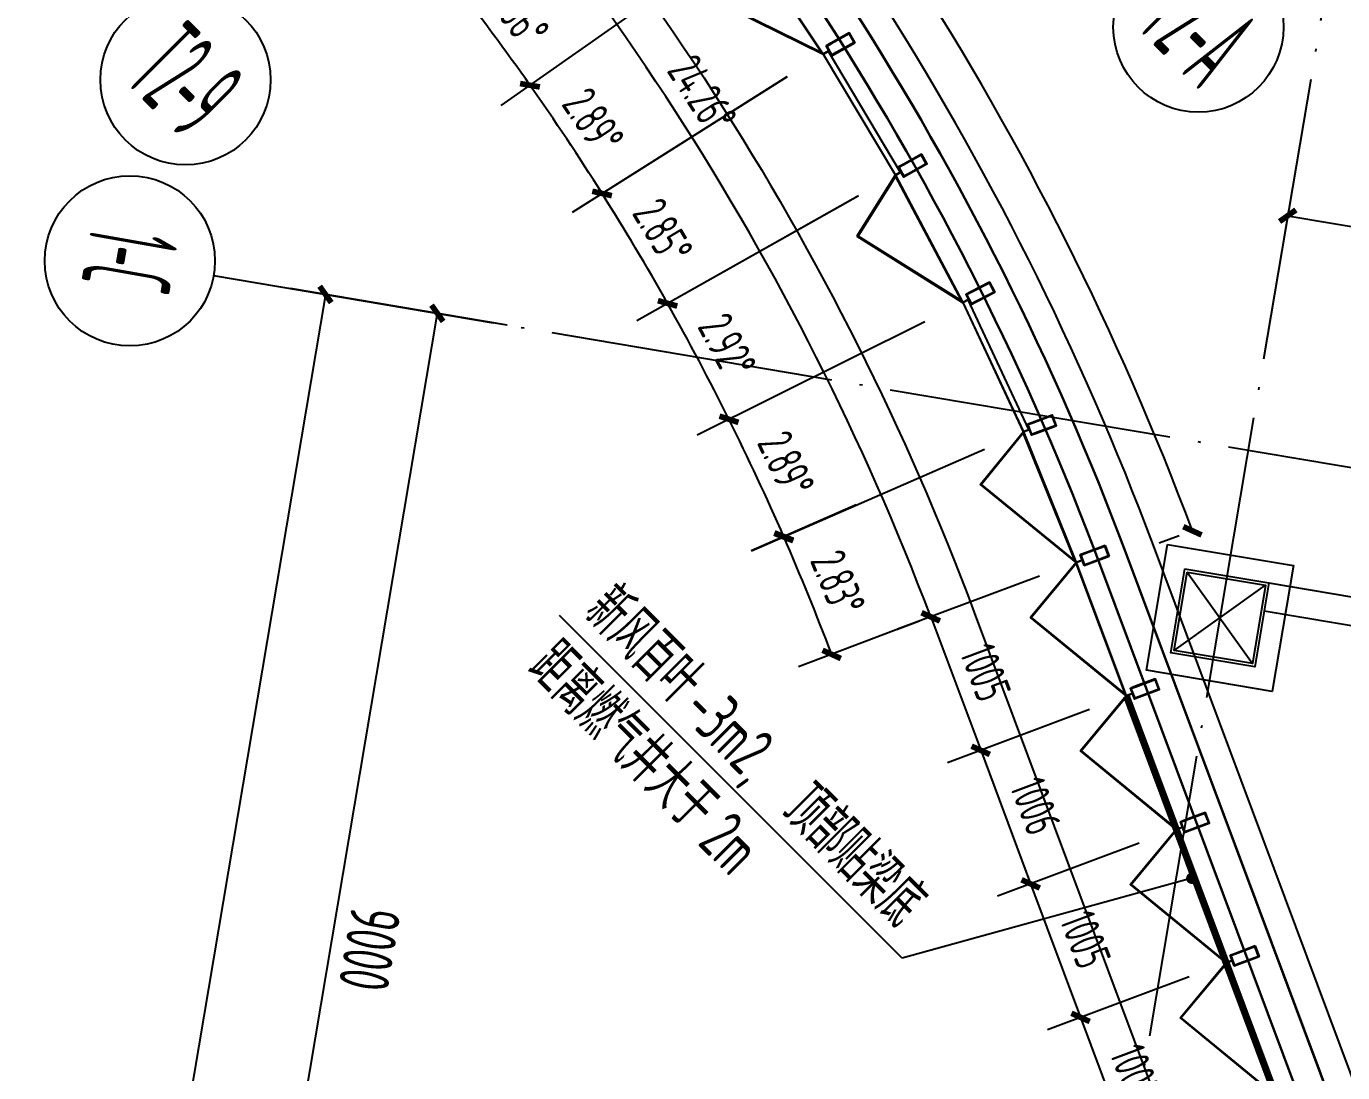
# Model space of a CAD drawing. Extents: x -936 to 12807311, y 101 to 1511157.
# Drawn here: x 12223664 to 12232948, y 1175407 to 1182787 of the extents above; entities that cross this region are included whole.
import ezdxf
from ezdxf.enums import TextEntityAlignment as Align

# ---------------------------------------------------------------- set-up
doc = ezdxf.new("R2010")
doc.units = 0
doc.header["$LTSCALE"] = 1000
doc.header["$MEASUREMENT"] = 0
doc.linetypes.add('PX-GRID-T2$0$DOTE', pattern=[2.4200000000000004, 2, -0.2, 0.02, -0.2])
doc.linetypes.add('PX-PLAN-F2-T2$0$DASH', pattern=[0.35, 0.25, -0.1])
doc.layers.add('PX-GLAZ-F2$0$PX-GLAZ-F2$0$_EDO-ALUMINIUM-SECTION', color=90, linetype='Continuous', lineweight=30)
doc.layers.add('PX-GLAZ-F2$0$PX-GLAZ-F2$0$PX-GLAZ-F2$0$板边线', color=36, linetype='Continuous', lineweight=30)
for name, color, linetype in [('PX-GLAZ-F2$0$PX-GLAZ-F2$0$PX-GLAZ-F2$0$幕墙线', 104, 'Continuous'), ('PX-GLAZ-F2$0$PX-GLAZ-F2$0$PX-GLAZ-F2$0$平台轮廓', 3, 'Continuous'), ('PX-GRID-T2$0$A-SYMB', 4, 'Continuous'), ('PX-GRID-T2$0$DOTE', 1, 'Continuous'), ('PX-GRID-T2$0$PUB_DIM', 3, 'Continuous'), ('PX-PLAN-F2-T2$0$00-百叶位置', 3, 'Continuous'), ('PX-PLAN-F2-T2$0$DIM_LEAD', 3, 'Continuous'), ('PX-PLAN-F2-T2$0$PUB_DIM', 3, 'Continuous'), ('PX-PLAN-F2-T2$0$PUB_TEXT', 7, 'Continuous'), ('PX-PLAN-F2-T2$0$WALL', 9, 'Continuous'), ('TX-CORE-T2-F2$0$T2-COLS-F2$0$0S-COLS-LINE', 90, 'Continuous'), ('TX-GRID-T2$0$A-SYMB', 4, 'Continuous')]:
    doc.layers.add(name, color=color, linetype=linetype)
doc.styles.add('PX-GRID-T2$0$X-01-GRID-01$0$1600-CD-B1-09-Grid$0$XD2008', font='xd-hzs.shx', dxfattribs={"width": 0.7, "bigfont": 'xd-hztxt.shx'})
doc.styles.add('PX-GRID-T2$0$XD2008_T3', font='xd-hzs.shx', dxfattribs={"width": 0.7, "bigfont": 'xd-hztxt.shx'})
doc.styles.add('PX-PLAN-F2-T2$0$XD2008', font='xd-hzs.shx', dxfattribs={"width": 0.7, "bigfont": 'xd-hztxt.shx'})
doc.styles.add('PX-PLAN-F2-T2$0$XD2008_T3', font='xd-hzs.shx', dxfattribs={"width": 0.7, "bigfont": 'xd-hztxt.shx'})
doc.styles.add('TX-GRID-T2$0$X-01-GRID-01$0$1600-CD-B1-09-Grid$0$XD2008', font='xd-hzs.shx', dxfattribs={"width": 0.7, "bigfont": 'xd-hztxt.shx'})
doc.dimstyles.new('PX-GRID-T2$0$_TCH_ARCH&&100', dxfattribs={"dimtxt": 350, "dimasz": 100, "dimexe": 250, "dimexo": 300, "dimgap": 100, "dimtad": 1, "dimdec": 0, "dimzin": 0, "dimdsep": 46, "dimtxsty": 'PX-GRID-T2$0$XD2008_T3', "dimblk": 'PX-GRID-T2$0$_ArchTick', "dimcen": 0.09, "dimclrd": 1, "dimclre": 1, "dimclrt": 4, "dimazin": 2, "dimtfac": 1, "dimtdec": 0, "dimtix": 1, "dimtmove": 2, "dimatfit": 3, "dimfxl": 0, "dimtolj": 1, "dimtzin": 0, "dimarcsym": 0})
doc.dimstyles.new('PX-PLAN-F2-T2$0$_TCH_ARCH&&100', dxfattribs={"dimtxt": 250, "dimasz": 100, "dimexe": 250, "dimexo": 300, "dimgap": 100, "dimtad": 1, "dimdec": 0, "dimzin": 0, "dimdsep": 46, "dimtxsty": 'PX-PLAN-F2-T2$0$XD2008_T3', "dimblk": 'PX-PLAN-F2-T2$0$_ArchTick', "dimcen": 0.09, "dimclrd": 1, "dimclrt": 4, "dimazin": 2, "dimtfac": 1, "dimtdec": 0, "dimtix": 1, "dimtmove": 2, "dimatfit": 3, "dimfxl": 0, "dimtolj": 1, "dimtzin": 0, "dimarcsym": 0})

# ---------------------------------------------------------------- blocks, each defined once
blk = doc.blocks.new('PX-PLAN-F2-T2$0$_ArchTick')
at = {"color": 0, "linetype": 'ByBlock', "const_width": 0.4}
blk.add_lwpolyline([(-0.5, -0.5), (0.5, 0.5)], dxfattribs=at)
blk = doc.blocks.new('*D862')
at = {"layer": 'Defpoints', "color": 0, "transparency": 16777216}
for p in [(12232617.00894293, 1181784.045276572), (12237744.08406719, 1180919.054939362), (12237687.84991635, 1180585.737093486)]:
    blk.add_point(p, dxfattribs=at)
at = {"layer": 'PX-PLAN-F2-T2$0$PUB_DIM', "color": 0, "lineweight": -2, "transparency": 16777216}
for p, q in [((12232567.1011391, 1181488.225718199), (12232519.18495556, 1181204.211132051)), ((12237694.17626335, 1180623.235380989), (12237646.26007982, 1180339.220794841))]:
    blk.add_line(p, q, dxfattribs=at)
at = {"layer": 'PX-PLAN-F2-T2$0$PUB_DIM', "color": 1, "lineweight": -2, "transparency": 16777216}
blk.add_line((12232560.77479209, 1181450.727430696), (12237687.84991635, 1180585.737093486), dxfattribs=at)
at = {"layer": 'PX-PLAN-F2-T2$0$PUB_DIM', "color": 1, "lineweight": -2, "transparency": 16777216, "xscale": 100, "yscale": 100, "zscale": 100}
for p, rotation in [((12232560.77479209, 1181450.727430696), 170.4237892471935), ((12237687.84991635, 1180585.737093486), 350.4237892471934)]:
    blk.add_blockref('PX-PLAN-F2-T2$0$_ArchTick', p, dxfattribs=dict(at, rotation=rotation))
at = {"layer": 'PX-PLAN-F2-T2$0$PUB_DIM', "color": 4, "transparency": 16777216, "insert": (12235161.7432071, 1181240.096930871), "char_height": 250, "attachment_point": 5, "rotation": 350.42378924708385, "style": 'PX-PLAN-F2-T2$0$XD2008_T3'}
blk.add_mtext('\\A1;5200', dxfattribs=at)
blk = doc.blocks.new('*D1058')
at = {"layer": 'Defpoints', "color": 0, "transparency": 16777216}
for p in [(12232146.95606615, 1176188.329064746), (12232498.99404233, 1175247.003263904), (12231451.63392063, 1174855.310465037)]:
    blk.add_point(p, dxfattribs=at)
at = {"layer": 'PX-PLAN-F2-T2$0$PUB_DIM', "color": 0, "lineweight": -2, "transparency": 16777216}
for p, q in [((12231865.96328978, 1176083.243101707), (12230865.43529747, 1175709.064630012)), ((12232218.00126596, 1175141.917300865), (12231217.47327365, 1174767.73882917))]:
    blk.add_line(p, q, dxfattribs=at)
at = {"layer": 'PX-PLAN-F2-T2$0$PUB_DIM', "color": 1, "lineweight": -2, "transparency": 16777216}
blk.add_line((12231099.59594445, 1175796.636265879), (12231451.63392063, 1174855.310465037), dxfattribs=at)
at = {"layer": 'PX-PLAN-F2-T2$0$PUB_DIM', "color": 1, "lineweight": -2, "transparency": 16777216, "xscale": 100, "yscale": 100, "zscale": 100}
for p, rotation in [((12231099.59594445, 1175796.636265879), 110.5048423898547), ((12231451.63392063, 1174855.310465037), 290.5048423898547)]:
    blk.add_blockref('PX-PLAN-F2-T2$0$_ArchTick', p, dxfattribs=dict(at, rotation=rotation))
at = {"layer": 'PX-PLAN-F2-T2$0$PUB_DIM', "color": 4, "transparency": 16777216, "insert": (12231486.35951482, 1175404.787837736), "char_height": 250, "attachment_point": 5, "rotation": 290.50484238985473, "style": 'PX-PLAN-F2-T2$0$XD2008_T3'}
blk.add_mtext('\\A1;1005', dxfattribs=at)
blk = doc.blocks.new('*D1059')
at = {"layer": 'Defpoints', "color": 0, "transparency": 16777216}
for p in [(12231794.91808997, 1177129.65486558), (12232146.95606614, 1176188.329064746), (12231099.59594444, 1175796.636265879)]:
    blk.add_point(p, dxfattribs=at)
at = {"layer": 'PX-PLAN-F2-T2$0$PUB_DIM', "color": 0, "lineweight": -2, "transparency": 16777216}
for p, q in [((12231513.9253136, 1177024.56890254), (12230513.39732129, 1176650.390430847)), ((12231865.96328977, 1176083.243101707), (12230865.43529747, 1175709.064630013))]:
    blk.add_line(p, q, dxfattribs=at)
at = {"layer": 'PX-PLAN-F2-T2$0$PUB_DIM', "color": 1, "lineweight": -2, "transparency": 16777216}
blk.add_line((12230747.55796826, 1176737.962066713), (12231099.59594444, 1175796.636265879), dxfattribs=at)
at = {"layer": 'PX-PLAN-F2-T2$0$PUB_DIM', "color": 1, "lineweight": -2, "transparency": 16777216, "xscale": 100, "yscale": 100, "zscale": 100}
for p, rotation in [((12230747.55796826, 1176737.962066713), 110.5048423898325), ((12231099.59594444, 1175796.636265879), 290.5048423898324)]:
    blk.add_blockref('PX-PLAN-F2-T2$0$_ArchTick', p, dxfattribs=dict(at, rotation=rotation))
at = {"layer": 'PX-PLAN-F2-T2$0$PUB_DIM', "color": 4, "transparency": 16777216, "insert": (12231134.32153863, 1176346.113638576), "char_height": 250, "attachment_point": 5, "rotation": 290.50484238983245, "style": 'PX-PLAN-F2-T2$0$XD2008_T3'}
blk.add_mtext('\\A1;1005', dxfattribs=at)
blk = doc.blocks.new('*D1060')
at = {"layer": 'Defpoints', "color": 0, "transparency": 16777216}
for p in [(12231442.49547415, 1178072.009166863), (12231794.91808997, 1177129.65486558), (12230747.55796827, 1176737.962066713)]:
    blk.add_point(p, dxfattribs=at)
at = {"layer": 'PX-PLAN-F2-T2$0$PUB_DIM', "color": 0, "lineweight": -2, "transparency": 16777216}
for p, q in [((12231161.50269778, 1177966.923203824), (12230160.97470547, 1177592.744732131)), ((12231513.9253136, 1177024.56890254), (12230513.39732129, 1176650.390430847))]:
    blk.add_line(p, q, dxfattribs=at)
at = {"layer": 'PX-PLAN-F2-T2$0$PUB_DIM', "color": 1, "lineweight": -2, "transparency": 16777216}
blk.add_line((12230395.13535245, 1177680.316367997), (12230747.55796827, 1176737.962066713), dxfattribs=at)
at = {"layer": 'PX-PLAN-F2-T2$0$PUB_DIM', "color": 1, "lineweight": -2, "transparency": 16777216, "xscale": 100, "yscale": 100, "zscale": 100}
for p, rotation in [((12230395.13535245, 1177680.316367997), 110.5048423898267), ((12230747.55796827, 1176737.962066713), 290.5048423898267)]:
    blk.add_blockref('PX-PLAN-F2-T2$0$_ArchTick', p, dxfattribs=dict(at, rotation=rotation))
at = {"layer": 'PX-PLAN-F2-T2$0$PUB_DIM', "color": 4, "transparency": 16777216, "insert": (12230782.09124263, 1177287.953689633), "char_height": 250, "attachment_point": 5, "rotation": 290.50484238982665, "style": 'PX-PLAN-F2-T2$0$XD2008_T3'}
blk.add_mtext('\\A1;1006', dxfattribs=at)
blk = doc.blocks.new('*D1061')
at = {"layer": 'Defpoints', "color": 0, "transparency": 16777216}
for p in [(12231090.32471154, 1179013.690029654), (12231442.49547415, 1178072.009166865), (12230395.13535245, 1177680.316367996)]:
    blk.add_point(p, dxfattribs=at)
at = {"layer": 'PX-PLAN-F2-T2$0$PUB_DIM', "color": 0, "lineweight": -2, "transparency": 16777216}
for p, q in [((12230809.33193517, 1178908.604066615), (12229808.80394286, 1178534.42559492)), ((12231161.50269778, 1177966.923203825), (12230160.97470547, 1177592.74473213))]:
    blk.add_line(p, q, dxfattribs=at)
at = {"layer": 'PX-PLAN-F2-T2$0$PUB_DIM', "color": 1, "lineweight": -2, "transparency": 16777216}
blk.add_line((12230042.96458984, 1178621.997230786), (12230395.13535245, 1177680.316367996), dxfattribs=at)
at = {"layer": 'PX-PLAN-F2-T2$0$PUB_DIM', "color": 1, "lineweight": -2, "transparency": 16777216, "xscale": 100, "yscale": 100, "zscale": 100}
for p, rotation in [((12230042.96458984, 1178621.997230786), 110.504842389873), ((12230395.13535245, 1177680.316367996), 290.504842389873)]:
    blk.add_blockref('PX-PLAN-F2-T2$0$_ArchTick', p, dxfattribs=dict(at, rotation=rotation))
at = {"layer": 'PX-PLAN-F2-T2$0$PUB_DIM', "color": 4, "transparency": 16777216, "insert": (12230429.79455342, 1178229.971271672), "char_height": 250, "attachment_point": 5, "rotation": 290.50484238987303, "style": 'PX-PLAN-F2-T2$0$XD2008_T3'}
blk.add_mtext('\\A1;1005', dxfattribs=at)
blk = doc.blocks.new('*D1062')
at = {"layer": 'Defpoints', "color": 0, "transparency": 16777216}
for p in [(12229792.76002959, 1179531.842915967), (12229235.81597123, 1178635.853347509), (12230147.38300232, 1178661.047734422), (12212364.79014297, 1171926.863604262)]:
    blk.add_point(p, dxfattribs=at)
at = {"layer": 'PX-PLAN-F2-T2$0$PUB_DIM', "color": 0, "lineweight": -2, "transparency": 16777216}
for p, q in [((12229517.79848788, 1179411.858956285), (12228776.37143977, 1179088.325154084)), ((12229866.8265646, 1178554.802333343), (12229110.3130167, 1178268.314217196))]:
    blk.add_line(p, q, dxfattribs=at)
at = {"layer": 'PX-PLAN-F2-T2$0$PUB_DIM', "color": 1, "lineweight": -2, "transparency": 16777216}
blk.add_arc((12212364.79014297, 1171926.863604262), 18156.04736369848, 20.74144075083362, 23.57483599536907, dxfattribs=at)
at = {"layer": 'PX-PLAN-F2-T2$0$PUB_DIM', "color": 1, "lineweight": -2, "transparency": 16777216, "xscale": 100, "yscale": 100, "zscale": 100}
for p, rotation in [((12229005.50605786, 1179188.311787153), 113.5748359953691), ((12229344.11004814, 1178356.852051429), 290.7414407508336)]:
    blk.add_blockref('PX-PLAN-F2-T2$0$_ArchTick', p, dxfattribs=dict(at, rotation=rotation))
at = {"layer": 'PX-PLAN-F2-T2$0$PUB_DIM', "color": 4, "transparency": 16777216, "insert": (12229388.33093043, 1178859.537060002), "char_height": 250, "attachment_point": 5, "rotation": 292.15813837310145, "style": 'PX-PLAN-F2-T2$0$XD2008_T3'}
blk.add_mtext('\\A1;2.83°', dxfattribs=at)
blk = doc.blocks.new('*D1063')
at = {"layer": 'Defpoints', "color": 0, "transparency": 16777216}
for p in [(12230270.42650718, 1180836.684775025), (12230697.48573318, 1179921.174037271), (12228882.76499511, 1179463.345718386), (12212364.79014299, 1171926.863604196)]:
    blk.add_point(p, dxfattribs=at)
at = {"layer": 'PX-PLAN-F2-T2$0$PUB_DIM', "color": 0, "lineweight": -2, "transparency": 16777216}
for p, q in [((12230001.84086283, 1180703.036910658), (12228395.81437271, 1179903.880235548)), ((12230422.49417423, 1179801.258890157), (12228778.16307344, 1179084.217950389))]:
    blk.add_line(p, q, dxfattribs=at)
at = {"layer": 'PX-PLAN-F2-T2$0$PUB_DIM', "color": 1, "lineweight": -2, "transparency": 16777216}
blk.add_arc((12212364.79014299, 1171926.863604196), 18156.04736369662, 23.56049779214489, 26.45487747486767, dxfattribs=at)
at = {"layer": 'PX-PLAN-F2-T2$0$PUB_DIM', "color": 1, "lineweight": -2, "transparency": 16777216, "xscale": 100, "yscale": 100, "zscale": 100}
for p, rotation in [((12228619.63574301, 1180015.253455854), 116.4548774748677), ((12229007.32270589, 1179184.147239651), 293.5604977921449)]:
    blk.add_blockref('PX-PLAN-F2-T2$0$_ArchTick', p, dxfattribs=dict(at, rotation=rotation))
at = {"layer": 'PX-PLAN-F2-T2$0$PUB_DIM', "color": 4, "transparency": 16777216, "insert": (12229022.63406269, 1179697.265018106), "char_height": 250, "attachment_point": 5, "rotation": 295.0076876335063, "style": 'PX-PLAN-F2-T2$0$XD2008_T3'}
blk.add_mtext('\\A1;2.89°', dxfattribs=at)
blk = doc.blocks.new('*D1064')
at = {"layer": 'Defpoints', "color": 0, "transparency": 16777216}
for p in [(12229793.5011219, 1181737.063996386), (12230270.4997242, 1180836.721207723), (12228479.92978432, 1180290.136301715), (12212364.79014309, 1171926.863603967)]:
    blk.add_point(p, dxfattribs=at)
at = {"layer": 'PX-PLAN-F2-T2$0$PUB_DIM', "color": 0, "lineweight": -2, "transparency": 16777216}
for p, q in [((12229532.0704566, 1181589.910990155), (12227968.75639346, 1180709.95926829)), ((12230001.91407985, 1180703.073343353), (12228395.81437272, 1179903.880235529))]:
    blk.add_line(p, q, dxfattribs=at)
at = {"layer": 'PX-PLAN-F2-T2$0$PUB_DIM', "color": 1, "lineweight": -2, "transparency": 16777216}
blk.add_arc((12212364.79014309, 1171926.863603967), 18156.04736370966, 26.45487747559728, 29.37410927263187, dxfattribs=at)
at = {"layer": 'PX-PLAN-F2-T2$0$PUB_DIM', "color": 1, "lineweight": -2, "transparency": 16777216, "xscale": 100, "yscale": 100, "zscale": 100}
for p, rotation in [((12228186.61528121, 1180832.586773483), 119.3741092726319), ((12228619.63574301, 1180015.253455838), 296.4548774755973)]:
    blk.add_blockref('PX-PLAN-F2-T2$0$_ArchTick', p, dxfattribs=dict(at, rotation=rotation))
at = {"layer": 'PX-PLAN-F2-T2$0$PUB_DIM', "color": 4, "transparency": 16777216, "insert": (12228607.15183433, 1180532.012578728), "char_height": 250, "attachment_point": 5, "rotation": 297.9144933741119, "style": 'PX-PLAN-F2-T2$0$XD2008_T3'}
blk.add_mtext('\\A1;2.92°', dxfattribs=at)
blk = doc.blocks.new('*D1065')
at = {"layer": 'Defpoints', "color": 0, "transparency": 16777216}
for p in [(12229284.07111013, 1182590.710007751), (12229793.19428487, 1181736.573978675), (12228036.9647483, 1181093.378700632), (12212364.79014301, 1171926.863604125)]:
    blk.add_point(p, dxfattribs=at)
at = {"layer": 'PX-PLAN-F2-T2$0$PUB_DIM', "color": 0, "lineweight": -2, "transparency": 16777216}
for p, q in [((12229030.27545185, 1182430.748250329), (12227513.0470693, 1181474.472953396)), ((12229531.76158506, 1181589.42458699), (12227968.87782671, 1180709.743527625))]:
    blk.add_line(p, q, dxfattribs=at)
at = {"layer": 'PX-PLAN-F2-T2$0$PUB_DIM', "color": 1, "lineweight": -2, "transparency": 16777216}
blk.add_arc((12212364.79014301, 1171926.863604125), 18156.04736370407, 29.37331710286308, 32.22231875108938, dxfattribs=at)
at = {"layer": 'PX-PLAN-F2-T2$0$PUB_DIM', "color": 1, "lineweight": -2, "transparency": 16777216, "xscale": 100, "yscale": 100, "zscale": 100}
for p, rotation in [((12227724.5434512, 1181607.774417914), 122.2223187510894), ((12228186.73840988, 1180832.368020696), 299.373317102863)]:
    blk.add_blockref('PX-PLAN-F2-T2$0$_ArchTick', p, dxfattribs=dict(at, rotation=rotation))
at = {"layer": 'PX-PLAN-F2-T2$0$PUB_DIM', "color": 4, "transparency": 16777216, "insert": (12228153.73112614, 1181338.146450687), "char_height": 250, "attachment_point": 5, "rotation": 300.79781792697895, "style": 'PX-PLAN-F2-T2$0$XD2008_T3'}
blk.add_mtext('\\A1;2.85°', dxfattribs=at)
blk = doc.blocks.new('*D1066')
at = {"layer": 'Defpoints', "color": 0, "transparency": 16777216}
for p in [(12228721.89374622, 1183430.011938768), (12229281.90458711, 1182589.344496484), (12227559.35037265, 1181865.042275353), (12212364.79014299, 1171926.863604173)]:
    blk.add_point(p, dxfattribs=at)
at = {"layer": 'PX-PLAN-F2-T2$0$PUB_DIM', "color": 0, "lineweight": -2, "transparency": 16777216}
for p, q in [((12228476.49953964, 1183257.438234574), (12227011.59109539, 1182227.240007578)), ((12229028.10892883, 1182429.382739062), (12227513.04706931, 1181474.472953401))]:
    blk.add_line(p, q, dxfattribs=at)
at = {"layer": 'PX-PLAN-F2-T2$0$PUB_DIM', "color": 1, "lineweight": -2, "transparency": 16777216}
blk.add_arc((12212364.79014299, 1171926.863604173), 18156.04736369848, 32.22231875093424, 35.11683917619891, dxfattribs=at)
at = {"layer": 'PX-PLAN-F2-T2$0$PUB_DIM', "color": 1, "lineweight": -2, "transparency": 16777216, "xscale": 100, "yscale": 100, "zscale": 100}
for p, rotation in [((12227216.08626754, 1182371.05142774), 125.1168391761989), ((12227724.54345121, 1181607.774417918), 302.2223187509343)]:
    blk.add_blockref('PX-PLAN-F2-T2$0$_ArchTick', p, dxfattribs=dict(at, rotation=rotation))
at = {"layer": 'PX-PLAN-F2-T2$0$PUB_DIM', "color": 4, "transparency": 16777216, "insert": (12227662.39104069, 1182117.364522244), "char_height": 250, "attachment_point": 5, "rotation": 303.6695789635692, "style": 'PX-PLAN-F2-T2$0$XD2008_T3'}
blk.add_mtext('\\A1;2.89°', dxfattribs=at)
blk = doc.blocks.new('*D1067')
at = {"layer": 'Defpoints', "color": 0, "transparency": 16777216}
for p in [(12228120.9707418, 1184228.275552377), (12228715.8530248, 1183425.763795803), (12227040.03656426, 1182617.008521235), (12212364.79014301, 1171926.86360415)]:
    blk.add_point(p, dxfattribs=at)
at = {"layer": 'PX-PLAN-F2-T2$0$PUB_DIM', "color": 0, "lineweight": -2, "transparency": 16777216}
for p, q in [((12227884.50443593, 1184043.657876655), (12226478.71305241, 1182946.106422893)), ((12228470.45881822, 1183253.190091609), (12227011.59109539, 1182227.240007574))]:
    blk.add_line(p, q, dxfattribs=at)
at = {"layer": 'PX-PLAN-F2-T2$0$PUB_DIM', "color": 1, "lineweight": -2, "transparency": 16777216}
blk.add_arc((12212364.79014301, 1171926.86360415), 18156.04736369476, 35.1168391762838, 37.98042757741254, dxfattribs=at)
at = {"layer": 'PX-PLAN-F2-T2$0$PUB_DIM', "color": 1, "lineweight": -2, "transparency": 16777216, "xscale": 100, "yscale": 100, "zscale": 100}
for p, rotation in [((12226675.7683073, 1183099.954485994), 127.9804275774125), ((12227216.08626754, 1182371.051427738), 305.1168391762838)]:
    blk.add_blockref('PX-PLAN-F2-T2$0$_ArchTick', p, dxfattribs=dict(at, rotation=rotation))
at = {"layer": 'PX-PLAN-F2-T2$0$PUB_DIM', "color": 4, "transparency": 16777216, "insert": (12227131.23538691, 1182872.867306205), "char_height": 250, "attachment_point": 5, "rotation": 306.5486333768495, "style": 'PX-PLAN-F2-T2$0$XD2008_T3'}
blk.add_mtext('\\A1;2.86°', dxfattribs=at)
blk = doc.blocks.new('*D1070')
at = {"layer": 'Defpoints', "color": 0, "transparency": 16777216}
for p in [(12225883.26115898, 1185445.352145371), (12228925.65894867, 1181041.364410987), (12230243.88371389, 1178697.137168246), (12212364.790143, 1171926.863604147)]:
    blk.add_point(p, dxfattribs=at)
at = {"layer": 'PX-PLAN-F2-T2$0$PUB_DIM', "color": 0, "lineweight": -2, "transparency": 16777216}
for p, q in [((12225671.12926213, 1185233.219973513), (12225554.6892393, 1185116.779799728)), ((12229963.32491188, 1178590.898010603), (12229809.3250948, 1178532.582923974))]:
    blk.add_line(p, q, dxfattribs=at)
at = {"layer": 'PX-PLAN-F2-T2$0$PUB_DIM', "color": 1, "lineweight": -2, "transparency": 16777216}
blk.add_arc((12212364.790143, 1171926.863604147), 18903.34627933614, 20.74016570987344, 45.00003713888837, dxfattribs=at)
at = {"layer": 'PX-PLAN-F2-T2$0$PUB_DIM', "color": 1, "lineweight": -2, "transparency": 16777216, "xscale": 100, "yscale": 100, "zscale": 100}
for p, rotation in [((12225731.46582001, 1185293.55660961), 135.0000371388884), ((12230043.12409647, 1178621.115555343), 290.7401657098735)]:
    blk.add_blockref('PX-PLAN-F2-T2$0$_ArchTick', p, dxfattribs=dict(at, rotation=rotation))
at = {"layer": 'PX-PLAN-F2-T2$0$PUB_DIM', "color": 4, "transparency": 16777216, "insert": (12228430.74928202, 1182308.510310016), "char_height": 250, "attachment_point": 5, "rotation": 302.8701014243809, "style": 'PX-PLAN-F2-T2$0$XD2008_T3'}
blk.add_mtext('\\A1;24.26°', dxfattribs=at)
blk = doc.blocks.new('*D1071')
at = {"layer": 'Defpoints', "color": 0, "transparency": 16777216}
for p in [(12227245.46950515, 1186807.562257487), (12230653.69387724, 1181927.264696373), (12232075.93905684, 1179298.459034352), (12212364.79014299, 1171926.863604167)]:
    blk.add_point(p, dxfattribs=at)
at = {"layer": 'PX-PLAN-F2-T2$0$PUB_DIM', "color": 0, "lineweight": -2, "transparency": 16777216}
for p, q in [((12227033.33760829, 1186595.430085629), (12226927.27165987, 1186489.363999699)), ((12231794.94628047, 1179193.373071312), (12231654.44989229, 1179140.830089794))]:
    blk.add_line(p, q, dxfattribs=at)
at = {"layer": 'PX-PLAN-F2-T2$0$PUB_DIM', "color": 1, "lineweight": -2, "transparency": 16777216}
blk.add_arc((12212364.79014299, 1171926.863604167), 20844.47221220098, 20.50484238967963, 45.00003713881983, dxfattribs=at)
at = {"layer": 'PX-PLAN-F2-T2$0$PUB_DIM', "color": 1, "lineweight": -2, "transparency": 16777216, "xscale": 100, "yscale": 100, "zscale": 100}
for p, rotation in [((12227104.04824058, 1186666.140809583), 135.0000371388198), ((12231888.61053926, 1179228.40172566), 290.5048423896797)]:
    blk.add_blockref('PX-PLAN-F2-T2$0$_ArchTick', p, dxfattribs=dict(at, rotation=rotation))
at = {"layer": 'PX-PLAN-F2-T2$0$PUB_DIM', "color": 4, "transparency": 16777216, "insert": (12230084.55288926, 1183325.664748004), "char_height": 250, "attachment_point": 5, "rotation": 302.75243976425025, "style": 'PX-PLAN-F2-T2$0$XD2008_T3'}
blk.add_mtext('\\A1;8570', dxfattribs=at)
blk = doc.blocks.new('TX-CORE-T2-F2$0$T2-COLS-F2$0$COL-600X600')
at = {"layer": 'Defpoints'}
for p, q in [((-279.9999999990687, -280.0000000018626), (280, 280.0000000018626)), ((-280, 279.9999999981374), (280, -280.0000000018626))]:
    blk.add_line(p, q, dxfattribs=at)
blk.add_lwpolyline([(-450.0000000009313, 449.9999999981374), (449.9999999990687, 450), (450, -450), (-450, -450.0000000018626)], close=True, dxfattribs=at)
at = {"layer": 'TX-CORE-T2-F2$0$T2-COLS-F2$0$0S-COLS-LINE'}
for points in [[(-300, 300), (300, 300), (300, -300.0000000018626), (-300, -300)], [(-280, 279.9999999981374), (280, 280), (280, -280.0000000018626), (-280, -280.0000000018626)]]:
    blk.add_lwpolyline(points, close=True, dxfattribs=at)
blk = doc.blocks.new('TX-CORE-T2-F2$0$T2-COLS-F2')
at = {"layer": 'TX-CORE-T2-F2$0$T2-COLS-F2$0$0S-COLS-LINE', "rotation": 350.4236160359247}
blk.add_blockref('TX-CORE-T2-F2$0$T2-COLS-F2$0$COL-600X600', (12232082.02901714, 1178614.39240113), dxfattribs=at)
blk = doc.blocks.new('TX-CORE-T2-F2')
blk.add_blockref('TX-CORE-T2-F2$0$T2-COLS-F2', (0, 0))
blk = doc.blocks.new('PX-GLAZ-F2$0$PX-GLAZ-F2$0$标准块')
at = {"layer": 'PX-GLAZ-F2$0$PX-GLAZ-F2$0$_EDO-ALUMINIUM-SECTION'}
blk.add_line((0, 0), (0.003930399194359779, -45.99634640989825, 0.08170139435610035), dxfattribs=at)
at = {"layer": 'PX-GLAZ-F2$0$PX-GLAZ-F2$0$_EDO-ALUMINIUM-SECTION', "extrusion": (1.582938578771372e-17, 0.001776255547346146, 0.9999984224568711)}
for points in [[(40.00000000745058, -48.99682280369665), (40.00000000745058, -84.9997323684765), (40.00005751848221, -232.9989440002123), (-39.99993549473584, -232.9989529884207), (-39.99999388121068, -85.16722874860984), (-40.00000705569983, -45.9998373127823), (40.00000000745058, -45.99300130209959)], [(37.00000000931323, -48.99682280276532), (37.00000001117587, -84.9997323684765), (37.00000001117587, -84.9997323684765), (37.00005752034485, -229.9989538018185), (-36.99993549287319, -229.9989621157482), (-36.9999930113554, -84.99974068426889), (-36.99999394081533, -84.99973236940782), (-37.00000604242086, -48.99957150742597), (37.00000000745058, -48.99324819854563)]]:
    blk.add_lwpolyline(points, close=True, dxfattribs=at)
blk = doc.blocks.new('PX-GLAZ-F2')
for p, q in [((12229284.45213825, 1182591.057805679), (12229793.19430472, 1181736.573989845)), ((12229318.82171704, 1182611.520749098), (12229827.56388351, 1181757.036933265)), ((12230269.04940878, 1180839.635347287), (12230695.55959026, 1179925.794249736)), ((12230305.29595912, 1180856.552427076), (12230731.80614059, 1179942.711329525))]:
    blk.add_line(p, q)
at = {"layer": 'PX-GLAZ-F2$0$PX-GLAZ-F2$0$_EDO-ALUMINIUM-SECTION'}
blk.add_lwpolyline([(12224760.25128515, 1188028.388679824), (12226613.69519658, 1186174.955012612, -0.1072892985715656), (12231238.85093749, 1178985.017986849), (12237273.5785629, 1162848.563401733, 0.2675740430315334), (12240624.37258755, 1160082.915822869), (12251365.84168272, 1158270.878924541, 0.4142081068710295), (12256378.8234796, 1161836.591839584), (12258925.60882612, 1176931.819757678)], format="xyb", dxfattribs=at)
for points in [[(12228721.50931617, 1183435.999610564), (12228496.37448781, 1182981.002766922), (12229284.45213825, 1182591.05780568)], [(12228721.89374622, 1183430.01193877), (12228500.39378812, 1182982.36115752), (12229275.74768526, 1182598.711976249)], [(12229793.19430474, 1181736.573989881), (12229524.01384007, 1181306.693673968), (12230269.01977281, 1180839.693014336)], [(12229793.41890242, 1181730.827007601), (12229528.14909047, 1181307.64220133), (12230261.12667589, 1180848.18140935)], [(12230696.02805122, 1179925.96944522), (12230393.03192122, 1179555.58289632), (12231068.78456724, 1179005.632326654)], [(12230695.14668715, 1179920.154053062), (12230397.25829208, 1179556.011268108), (12231061.61948768, 1179015.331449631)], [(12231068.78456724, 1179005.632326655), (12230747.15763305, 1178616.700916086), (12231422.3079314, 1178064.459409183)], [(12231067.79681489, 1178999.730344202), (12230751.39165623, 1178617.113431291), (12231415.58054888, 1178073.837843848)], [(12231422.30793143, 1178064.459409193), (12231099.19560923, 1177675.375115246), (12231774.73054724, 1177122.105107913)], [(12231421.3103745, 1178058.562392205), (12231103.43325023, 1177675.782201038), (12231768.02289503, 1177131.476500528)], [(12231774.73054722, 1177122.1051079), (12231451.23358541, 1176734.049314406), (12232126.7685234, 1176180.779307064)], [(12231773.72905751, 1177116.218606906), (12231455.47563861, 1176734.45278656), (12232120.06087119, 1176190.15069968)], [(12232126.7685234, 1176180.779307064), (12231803.27156159, 1175792.723513565), (12232478.80649958, 1175239.453506223)], [(12232125.76703369, 1176174.89280607), (12231807.51361479, 1175793.12698572), (12232472.09884737, 1175248.824898839)]]:
    blk.add_lwpolyline(points, close=True, dxfattribs=at)
at = {"layer": 'PX-GLAZ-F2$0$PX-GLAZ-F2$0$PX-GLAZ-F2$0$幕墙线'}
blk.add_lwpolyline([(12228496.37445344, 1182981.002732545), (12229284.45210387, 1182591.057771303), (12229793.50112189, 1181737.063996385), (12229524.0138057, 1181306.693639592), (12230269.0210885, 1180839.692133683), (12230696.02801684, 1179925.969410843), (12230393.03188685, 1179555.582861944), (12231068.78453287, 1179005.632292278), (12230747.15759868, 1178616.70088171), (12231422.30789705, 1178064.459374818), (12231099.19557486, 1177675.37508087), (12231774.73051284, 1177122.105073523), (12231451.23355104, 1176734.049280028), (12232126.76848903, 1176180.779272686), (12231803.27152722, 1175792.723479188), (12232478.8064652, 1175239.453471846)], dxfattribs=at)
at = {"layer": 'PX-GLAZ-F2$0$PX-GLAZ-F2$0$PX-GLAZ-F2$0$平台轮廓', "ltscale": 100}
blk.add_lwpolyline([(12224100.1653158, 1188475.75602978), (12223535.18085895, 1187910.770840481), (12225942.02942006, 1185503.928528109, -0.1072895632526993), (12230349.13991877, 1178652.956953138), (12236383.05545681, 1162515.910651781, 0.2675740428470937), (12240465.63208266, 1159146.271074891), (12251256.42476282, 1157325.913514771, 0.414208106871037), (12258631.84625697, 1162572.019872548), (12261003.95114493, 1176631.887139511, -0.414213222373079), (12266766.08529776, 1180730.393204295), (12271464.47561844, 1179938.386453936, -0.197624323764968), (12274687.28636963, 1177917.663836213), (12277074.97876072, 1174576.912662164, 0.1972663651005048), (12281463.10264201, 1171846.089276327), (12294714.9260508, 1169610.329047972), (12294846.94838936, 1170392.853351991)], format="xyb", dxfattribs=at)
at = {"layer": 'PX-GLAZ-F2$0$PX-GLAZ-F2$0$PX-GLAZ-F2$0$板边线', "color": 30}
blk.add_lwpolyline([(12229273.0996878, 1193648.597605203), (12224347.57565513, 1188723.342640019), (12226754.40381288, 1186316.49592862, -0.107289298571393), (12231425.46680681, 1179055.194763648), (12237460.19443223, 1162918.740178538, 0.2675740430316652), (12240656.9289615, 1160280.248810203), (12251398.39805667, 1158468.211911886, 0.4142081068710582), (12256180.89793185, 1161869.98400325), (12261231.54395663, 1191806.018063687)], format="xyb", dxfattribs=at)
at = {"layer": 'PX-GLAZ-F2$0$PX-GLAZ-F2$0$_EDO-ALUMINIUM-SECTION', "extrusion": (-0.06681220291545709, 0.1223231091363375, 0.9902389542493284), "rotation": 270.7230690081091}
for p in [(-11299572.62131638, 4777179.819105703, -672407.219291914), (-11299609.5016439, 4778163.899835002, -672545.7326014066)]:
    blk.add_blockref('PX-GLAZ-F2$0$PX-GLAZ-F2$0$标准块', p, dxfattribs=at)
at = {"layer": 'PX-GLAZ-F2$0$PX-GLAZ-F2$0$_EDO-ALUMINIUM-SECTION', "extrusion": (-0.06212385850192201, 0.1247695462994352, 0.9902389542535005), "rotation": 270.7230686202682}
blk.add_blockref('PX-GLAZ-F2$0$PX-GLAZ-F2$0$标准块', (-11474546.11672476, 4351269.753785173, -612458.6692750534), dxfattribs=at)
at = {"layer": 'PX-GLAZ-F2$0$PX-GLAZ-F2$0$_EDO-ALUMINIUM-SECTION', "extrusion": (-0.003025669045124853, -0.001131542782781438, 0.9999947824552687), "rotation": 110.5047442260197}
for p in [(12230639.45862589, 1179883.121262871, -38379.76127284743), (12231012.798649, 1178963.002314806, -38341.26152437615), (12231366.32040316, 1178021.828767932, -38341.26619165439), (12231718.74139768, 1177079.473885018, -38341.26619164517), (12232070.47977789, 1176138.391535825, -38341.26556618632)]:
    blk.add_blockref('PX-GLAZ-F2$0$PX-GLAZ-F2$0$标准块', p, dxfattribs=at)
blk = doc.blocks.new('PX-GRID-T2$0$X-01-GRID-01$0$1600-CD-B1-09-Grid$0$ECADI-TAG-GRID')
at = {"color": 13}
blk.add_circle((0, 1.455191522836685e-11), 5.999999999999999, dxfattribs=at)
at = {"style": 'PX-GRID-T2$0$X-01-GRID-01$0$1600-CD-B1-09-Grid$0$XD2008', "width": 0.4}
blk.add_attdef('GRID', text='', height=6.25, dxfattribs=at).set_placement((0, 1.455191522836685e-11), align=Align.MIDDLE)
blk = doc.blocks.new('PX-GRID-T2$0$_ArchTick')
at = {"color": 0, "linetype": 'ByBlock', "const_width": 0.4}
blk.add_lwpolyline([(-0.5, -0.5), (0.5, 0.5)], dxfattribs=at)
blk = doc.blocks.new('*D2288')
at = {"layer": 'Defpoints', "color": 0, "transparency": 16777216}
for p in [(12227351.32809058, 1180629.408994183), (12222862.31266515, 1163639.627085954), (12224440.06909992, 1163373.443338407)]:
    blk.add_point(p, dxfattribs=at)
at = {"layer": 'PX-GRID-T2$0$PUB_DIM', "color": 1, "lineweight": -2, "transparency": 16777216}
for p, q in [((12227055.50853221, 1180679.316798018), (12225527.05535717, 1180937.182578259)), ((12225773.57165581, 1180895.59274173), (12222862.31266515, 1163639.627085954)), ((12224144.24954155, 1163423.351142241), (12222615.7963665, 1163681.216922483))]:
    blk.add_line(p, q, dxfattribs=at)
at = {"layer": 'PX-GRID-T2$0$PUB_DIM', "color": 1, "lineweight": -2, "transparency": 16777216, "xscale": 100, "yscale": 100, "zscale": 100}
for p, rotation in [((12225773.57165581, 1180895.59274173), 80.42378924730832), ((12222862.31266515, 1163639.627085954), 260.4237892473083)]:
    blk.add_blockref('PX-GRID-T2$0$_ArchTick', p, dxfattribs=dict(at, rotation=rotation))
at = {"layer": 'PX-GRID-T2$0$PUB_DIM', "color": 4, "transparency": 16777216, "insert": (12224589.11008899, 1172221.86109366), "char_height": 350, "attachment_point": 5, "rotation": 260.4237892473144, "style": 'PX-GRID-T2$0$XD2008_T3'}
blk.add_mtext('\\A1;17500', dxfattribs=at)
blk = doc.blocks.new('*D2289')
at = {"layer": 'Defpoints', "color": 0, "transparency": 16777216}
for p in [(12227351.32809059, 1180629.408994183), (12225065.24448211, 1171888.089508224), (12225854.12354191, 1171754.997492327)]:
    blk.add_point(p, dxfattribs=at)
at = {"layer": 'PX-GRID-T2$0$PUB_DIM', "color": 1, "lineweight": -2, "transparency": 16777216}
for p, q in [((12226562.44903079, 1180762.501010081), (12225065.24448211, 1171888.089508224)), ((12227055.50853221, 1180679.316798018), (12226315.93273214, 1180804.09084661)), ((12225558.30398353, 1171804.905296162), (12224818.72818347, 1171929.679344753))]:
    blk.add_line(p, q, dxfattribs=at)
at = {"layer": 'PX-GRID-T2$0$PUB_DIM', "color": 1, "lineweight": -2, "transparency": 16777216, "xscale": 100, "yscale": 100, "zscale": 100}
for p, rotation in [((12226562.44903079, 1180762.501010081), 80.42378924729657), ((12225065.24448211, 1171888.089508224), 260.4237892472966)]:
    blk.add_blockref('PX-GRID-T2$0$_ArchTick', p, dxfattribs=dict(at, rotation=rotation))
at = {"layer": 'PX-GRID-T2$0$PUB_DIM', "color": 4, "transparency": 16777216, "insert": (12226085.01468495, 1176279.54643897), "char_height": 350, "attachment_point": 5, "rotation": 260.4237892473144, "style": 'PX-GRID-T2$0$XD2008_T3'}
blk.add_mtext('\\A1;9000', dxfattribs=at)
blk = doc.blocks.new('TX-GRID-T2$0$X-01-GRID-01$0$1600-CD-B1-09-Grid$0$ECADI-TAG-GRID')
at = {"color": 13}
blk.add_circle((2.91038304567337e-11, 1.455191522836685e-11), 6, dxfattribs=at)
at = {"style": 'TX-GRID-T2$0$X-01-GRID-01$0$1600-CD-B1-09-Grid$0$XD2008', "width": 0.4}
blk.add_attdef('GRID', text='', height=6.250000000000001, dxfattribs=at).set_placement((1.455191522836685e-11, 0), align=Align.MIDDLE)
blk = doc.blocks.new('TX-GRID-T2')
at = {"layer": 'TX-GRID-T2$0$A-SYMB', "xscale": 99.99999999999996, "yscale": 99.99999999999996, "zscale": 99.99999999999996, "rotation": 315}
for p, values in [((12231930.63029165, 1182781.068289594), {'GRID': 'T2-A'}), ((12224786.24255666, 1182408.958674449, -0.0001166554540131259), {'GRID': 'T2-9'})]:
    blk.add_blockref('TX-GRID-T2$0$X-01-GRID-01$0$1600-CD-B1-09-Grid$0$ECADI-TAG-GRID', p, dxfattribs=at).add_auto_attribs(values)
blk = doc.blocks.new('PX-PLAN-F2-T2')
at = {"layer": 'PX-PLAN-F2-T2$0$00-百叶位置', "linetype": 'PX-PLAN-F2-T2$0$DASH', "ltscale": 4, "const_width": 49.99999999999998}
blk.add_lwpolyline([(12231423.0154117, 1178063.551645024), (12232456.96279623, 1175296.587378826)], dxfattribs=at)
at = {"layer": 'PX-PLAN-F2-T2$0$DIM_LEAD'}
for p, q in [((12229841.74995149, 1176213.177763865), (12227424.98482366, 1178629.94289169)), ((12231884.14203725, 1176777.44312489), (12229841.74995149, 1176213.177763865))]:
    blk.add_line(p, q, dxfattribs=at)
at = {"layer": 'PX-PLAN-F2-T2$0$DIM_LEAD', "const_width": 40}
blk.add_lwpolyline([(12231901.53955774, 1176767.577716598, 1), (12231866.74451676, 1176787.308533179, 1)], format="xyb", close=True, dxfattribs=at)
at = {"layer": 'PX-PLAN-F2-T2$0$WALL'}
for p, q in [((12234983.09411407, 1170113.300459242), (12231612.7953244, 1179125.252072294)), ((12234815.95629821, 1169989.254576247), (12231425.46680682, 1179055.194763595)), ((12232427.75716015, 1178860.303104188), (12232394.48461997, 1178663.09017847)), ((12232427.75716015, 1178860.303104188), (12237160.61658439, 1178061.804451976)), ((12232394.48461997, 1178663.09017847), (12237324.55704546, 1177831.31897365))]:
    blk.add_line(p, q, dxfattribs=at)
for centre, radius, start, end in [((12212364.79014291, 1171926.863604093), 20550.00000013848, 20.50484238973141, 45.00004904107909), ((12212364.79014291, 1171926.863604088), 20350.00000014174, 20.50484238972798, 45.00004904107347)]:
    blk.add_arc(centre, radius, start, end, dxfattribs=at)
at = {"layer": 'PX-PLAN-F2-T2$0$PUB_TEXT', "style": 'PX-PLAN-F2-T2$0$XD2008', "width": 0.7}
for s, p in [('新风百叶', (12227573.47724771, 1178629.942891691)), ('距离燃气井大于', (12227177.49745025, 1178233.963094225)), ('-3m2,', (12228266.44189328, 1177936.978246128)), ('顶部贴梁底', (12228972.73278202, 1177230.687357381)), ('2m', (12228390.18557998, 1177021.27496449))]:
    blk.add_text(s, height=350, rotation=315, dxfattribs=at).set_placement(p)
at = {"layer": 'PX-PLAN-F2-T2$0$PUB_DIM'}
dim = blk.add_angular_dim_3p(base=(12230653.69387724, 1181927.264696373), center=(12212364.790143, 1171926.863604168), p1=(12232075.93905684, 1179298.459034352), p2=(12227245.46950515, 1186807.562257488), text='8570', dimstyle='PX-PLAN-F2-T2$0$_TCH_ARCH&&100', dxfattribs=at)
dim.commit()
dim.dimension.update_dxf_attribs({"geometry": '*D1071', "text_midpoint": (12230084.55288926, 1183325.664748003)})
for base, center, p1, p2, picture, middle in [((12228925.65894867, 1181041.364410987), (12212364.790143, 1171926.863604147), (12230243.88371388, 1178697.137168247), (12225883.26115898, 1185445.352145371), '*D1070', (12228430.74928202, 1182308.510310016)), ((12227040.03656426, 1182617.008521235), (12212364.79014301, 1171926.863604149), (12228715.8530248, 1183425.763795804), (12228120.9707418, 1184228.275552377), '*D1067', (12227131.23538691, 1182872.867306206)), ((12227559.35037265, 1181865.042275353), (12212364.79014299, 1171926.863604172), (12229281.90458711, 1182589.344496485), (12228721.89374622, 1183430.011938768), '*D1066', (12227662.39104069, 1182117.364522245)), ((12228036.9647483, 1181093.378700632), (12212364.79014301, 1171926.863604124), (12229793.19428487, 1181736.573978675), (12229284.07111013, 1182590.710007751), '*D1065', (12228153.73112614, 1181338.14645069)), ((12228479.92978432, 1180290.136301715), (12212364.79014309, 1171926.863603967), (12230270.49972419, 1180836.721207722), (12229793.50112189, 1181737.063996385), '*D1064', (12228607.15183433, 1180532.012578728)), ((12228882.76499511, 1179463.345718386), (12212364.79014299, 1171926.863604195), (12230697.48573317, 1179921.174037271), (12230270.42650718, 1180836.684775024), '*D1063', (12229022.63406269, 1179697.265018105)), ((12229235.81597123, 1178635.853347509), (12212364.79014297, 1171926.863604263), (12230147.38300232, 1178661.047734422), (12229792.76002959, 1179531.842915968), '*D1062', (12229388.33093043, 1178859.537060003))]:
    dim = blk.add_angular_dim_3p(base=base, center=center, p1=p1, p2=p2, dimstyle='PX-PLAN-F2-T2$0$_TCH_ARCH&&100', dxfattribs=at)
    dim.commit()
    dim.dimension.update_dxf_attribs({"geometry": picture, "text_midpoint": middle})
dim = blk.add_linear_dim(base=(12237687.84991635, 1180585.737093486), p1=(12232617.00894293, 1181784.045276573), p2=(12237744.08406719, 1180919.054939363), angle=350.42378924720026, dimstyle='PX-PLAN-F2-T2$0$_TCH_ARCH&&100', override={"dimgap": 0}, dxfattribs=at)
dim.commit()
dim.dimension.update_dxf_attribs({"geometry": '*D862', "text_midpoint": (12235161.7432071, 1181240.096930871), "dimtype": 161, "text_rotation": 350.4237892470839})
for p1, p2, distance, picture, middle in [((12231090.32471154, 1179013.690029654), (12231442.49547415, 1178072.009166864), -1118.2068114684516, '*D1061', (12230429.79455342, 1178229.971271672)), ((12231442.49547415, 1178072.009166864), (12231794.91808997, 1177129.65486558), -1118.2068114662989, '*D1060', (12230782.09124263, 1177287.953689633)), ((12231794.91808997, 1177129.65486558), (12232146.95606615, 1176188.329064746), -1118.2068114767667, '*D1059', (12231134.32153863, 1176346.113638576)), ((12232146.95606615, 1176188.329064747), (12232498.99404233, 1175247.003263904), -1118.2068114663807, '*D1058', (12231486.35951482, 1175404.787837736))]:
    dim = blk.add_aligned_dim(p1=p1, p2=p2, distance=distance, dimstyle='PX-PLAN-F2-T2$0$_TCH_ARCH&&100', dxfattribs=at)
    dim.commit()
    dim.dimension.update_dxf_attribs({"geometry": picture, "text_midpoint": middle})
blk = doc.blocks.new('PX-GRID-T2')
at = {"layer": 'PX-GRID-T2$0$DOTE', "linetype": 'PX-GRID-T2$0$DOTE'}
for p, q in [((12234333.09495251, 1191955.83739084), (12228610.74943205, 1158037.660379228)), ((12224984.91602942, 1181028.827299623), (12271231.47582631, 1173226.556729449))]:
    blk.add_line(p, q, dxfattribs=at)
at = {"layer": 'PX-GRID-T2$0$A-SYMB', "xscale": 99.99999999999993, "yscale": 99.99999999999993, "zscale": 99.99999999999993, "rotation": 260.00017320646}
blk.add_blockref('PX-GRID-T2$0$X-01-GRID-01$0$1600-CD-B1-09-Grid$0$ECADI-TAG-GRID', (12224393.91203881, 1181132.337120691), dxfattribs=at).add_auto_attribs({'GRID': '1-C'})
at = {"layer": 'PX-GRID-T2$0$PUB_DIM'}
for base, p2, angle, picture, middle in [((12222862.31266515, 1163639.627085954), (12224440.06909992, 1163373.443338407), 260.42378924731435, '*D2288', (12224589.11008899, 1172221.86109366)), ((12225065.24448211, 1171888.089508224), (12225854.12354191, 1171754.997492326), 260.42378924734334, '*D2289', (12226085.01468495, 1176279.54643897))]:
    dim = blk.add_linear_dim(base=base, p1=(12227351.32809058, 1180629.408994183), p2=p2, angle=angle, dimstyle='PX-GRID-T2$0$_TCH_ARCH&&100', override={"dimgap": 0}, dxfattribs=at)
    dim.commit()
    dim.dimension.update_dxf_attribs({"geometry": picture, "text_midpoint": middle, "dimtype": 161, "text_rotation": 260.4237892473144})

msp = doc.modelspace()

# ---------------------------------------------------------------- block references
for name in ['TX-CORE-T2-F2', 'PX-PLAN-F2-T2', 'PX-GRID-T2', 'PX-GLAZ-F2', 'TX-GRID-T2']:
    msp.add_blockref(name, (0, 0))

doc.saveas('drawing.dxf')
